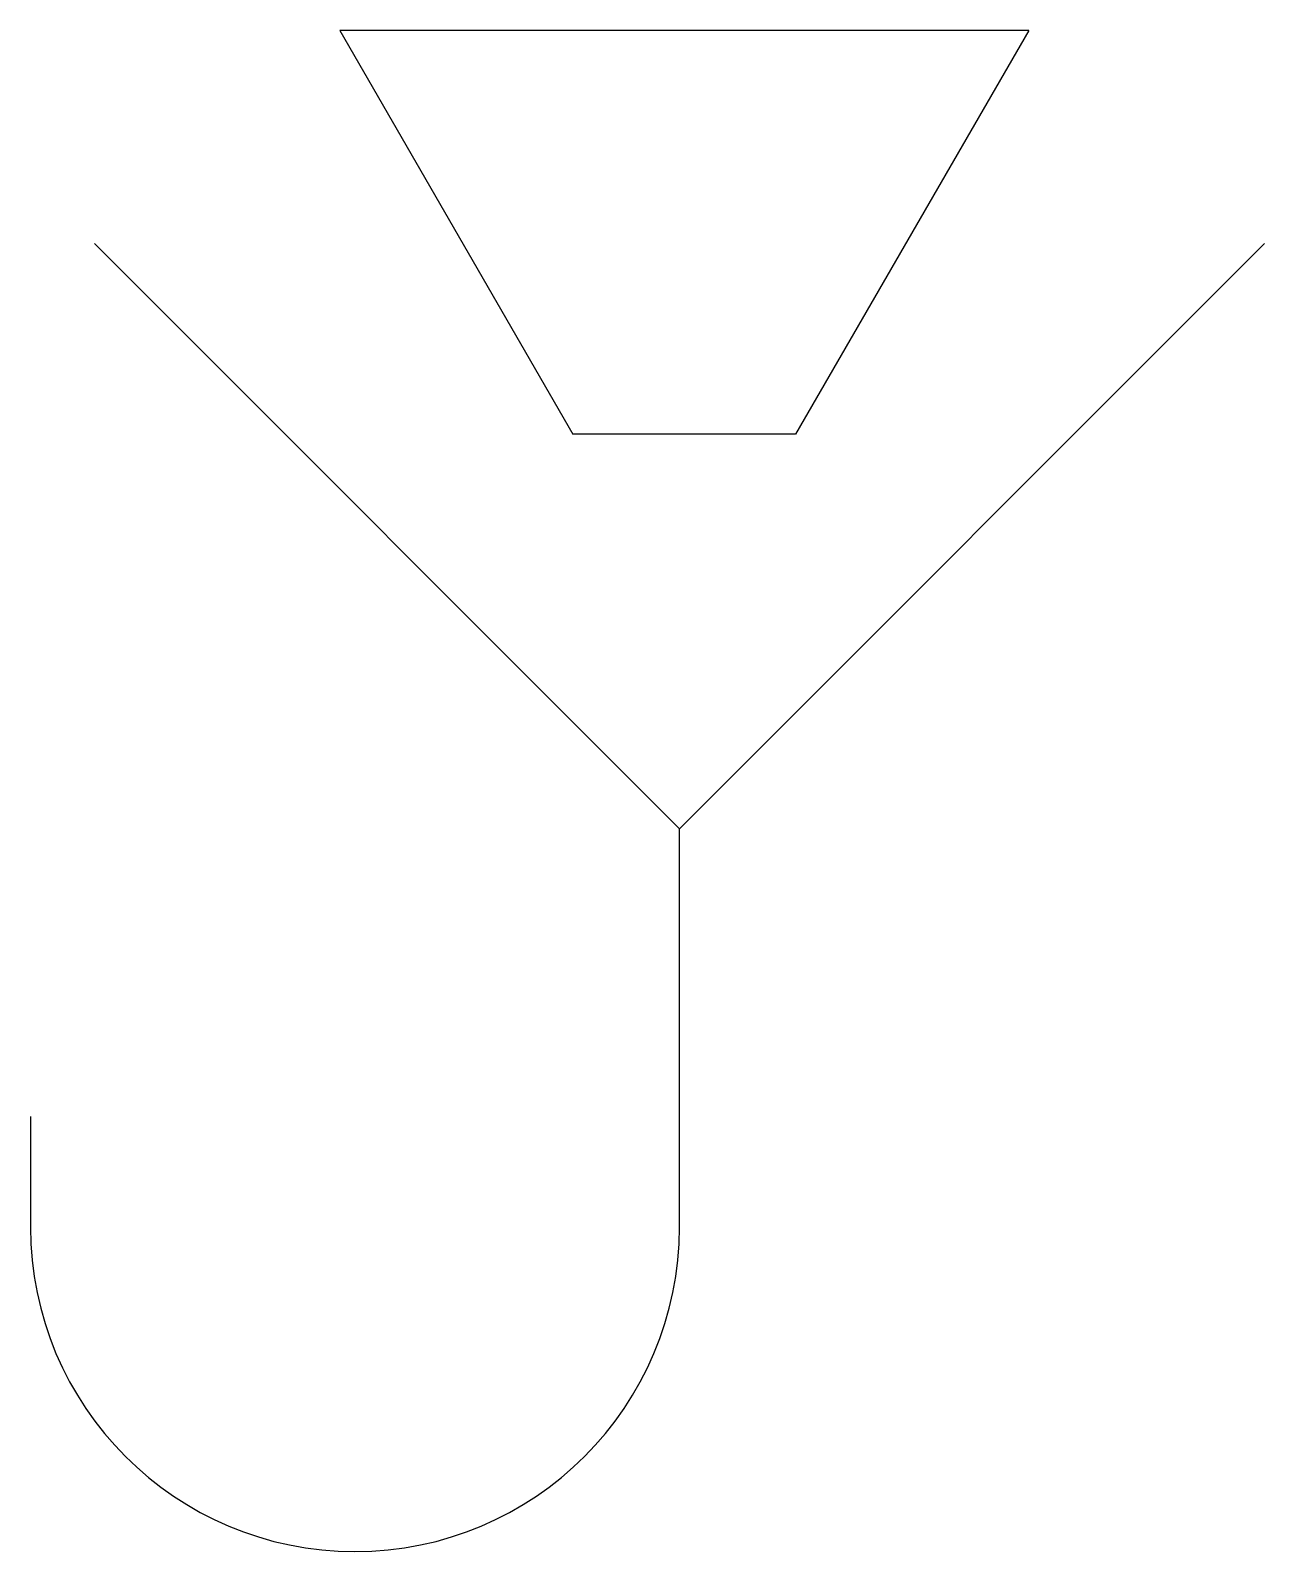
# Model space of a CAD drawing. Extents: x 13.198 to 13.365, y 8.466 to 8.671.
import ezdxf

# ---------------------------------------------------------------- set-up
doc = ezdxf.new("R2010")
doc.units = 0
doc.header["$MEASUREMENT"] = 0
doc.layers.get('0').update_dxf_attribs({"linetype": 'CONTINUOUS'})

msp = doc.modelspace()

# ---------------------------------------------------------------- linework, layer by layer
for p, q in [((13.3328, 8.67097), (13.23998, 8.67097)), ((13.23998, 8.67097), (13.27138, 8.61657)), ((13.3328, 8.67097), (13.30139, 8.61657)), ((13.28574, 8.56339), (13.20689, 8.64224)), ((13.28574, 8.56339), (13.36459, 8.64224)), ((13.30139, 8.61657), (13.27138, 8.61657)), ((13.28574, 8.50971), (13.28574, 8.56339)), ((13.19827, 8.5246), (13.19827, 8.50971))]:
    msp.add_line(p, q)
msp.add_arc((13.24201, 8.50971), 0.04373, 180, 0)

doc.saveas('drawing.dxf')
